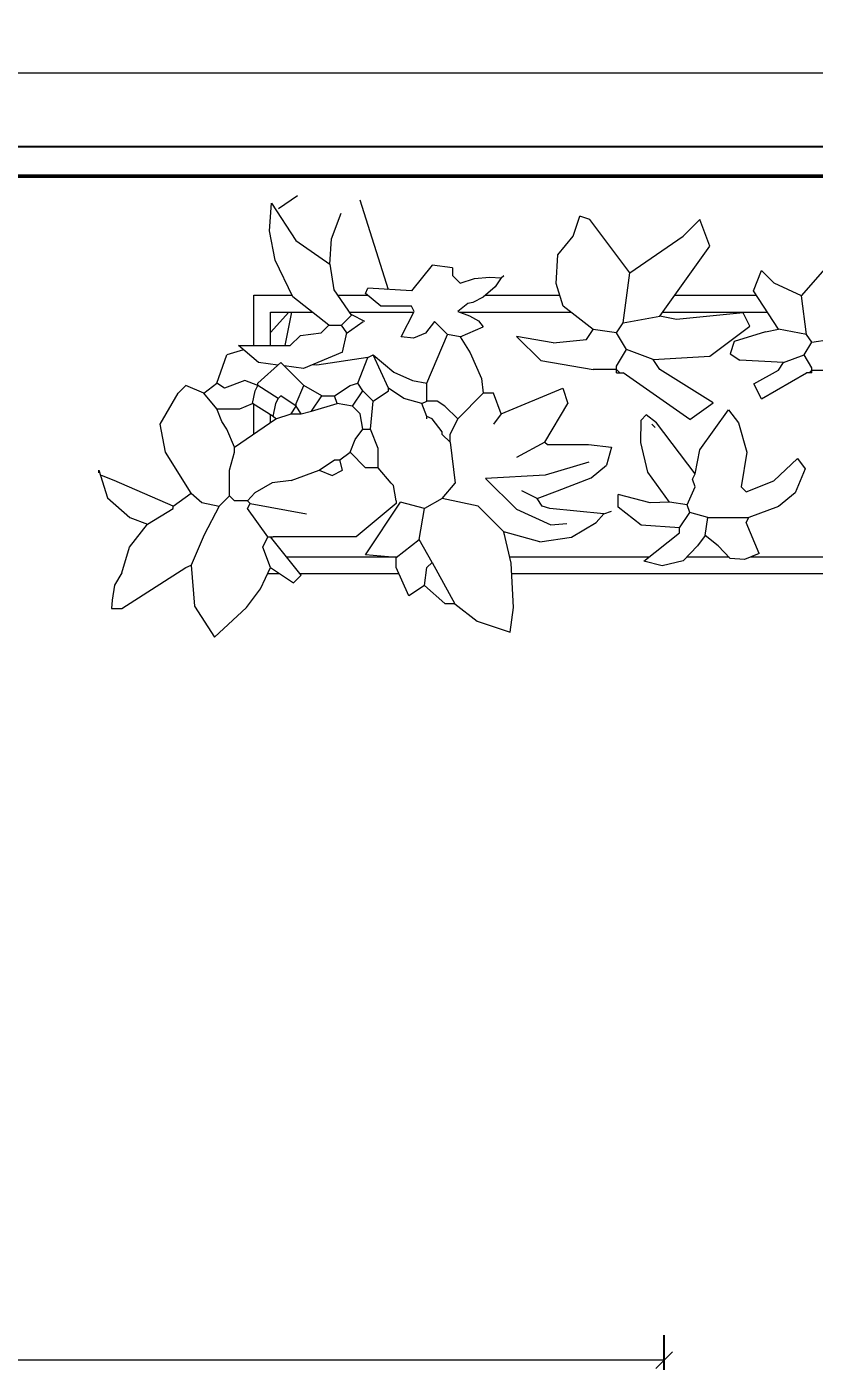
# Model space of a CAD drawing. Header units: inches. Extents: x -1721 to -596, y -6348 to -3031.
# Drawn here: x -880.614 to -878.738, y -3129.564 to -3126.383 of the extents above; entities that cross this region are included whole.
import ezdxf

# ---------------------------------------------------------------- set-up
doc = ezdxf.new("R2010")
doc.units = ezdxf.units.IN
doc.header["$MEASUREMENT"] = 0
doc.linetypes.add('$0$CENTRO2', pattern=[1.125, 0.75, -0.125, 0.125, -0.125])
for name, color, linetype, lineweight in [('$0$AA - perimetri giardino', 6, 'Continuous', 50), ('$0$AA- arredo', 8, 'Continuous', 18), ('$1$AA - linee quote', 3, 'Continuous', 13)]:
    doc.layers.add(name, color=color, linetype=linetype, lineweight=lineweight)
doc.styles.add('$4$E-ROMANS', font='romans.shx', dxfattribs={"width": 0.8})
doc.dimstyles.new('$0$E-0100_TICK_12', dxfattribs={"dimscale": 0.001, "dimtxt": 70, "dimasz": 40, "dimexe": 60, "dimexo": 40, "dimgap": 60, "dimtad": 4, "dimdec": 0, "dimlfac": 100, "dimzin": 0, "dimdsep": 46, "dimtxsty": '$4$E-ROMANS', "dimblk": 'OBLIQUE', "dimblk1": 'OBLIQUE', "dimblk2": 'OBLIQUE', "dimcen": 60, "dimclrd": 256, "dimclre": 256, "dimclrt": 256, "dimadec": 0, "dimazin": 0, "dimtfac": 1, "dimtdec": 0, "dimtmove": 1, "dimatfit": 3, "dimldrblk": '$0$_Open90', "dimfxl": 1, "dimtfill": 1, "dimtolj": 1, "dimtzin": 0, "dimlwd": -1, "dimarcsym": 0})

# ---------------------------------------------------------------- blocks, each defined once
blk = doc.blocks.new('_Oblique')
at = {"color": 0, "linetype": 'ByBlock', "lineweight": -2}
blk.add_line((-0.5, -0.5), (0.5, 0.5), dxfattribs=at)
blk = doc.blocks.new('*D1048')
at = {"layer": '$1$AA - linee quote', "linetype": 'Continuous', "lineweight": -2, "transparency": 16777216}
for p, q in [((-875.4607, -3126.67), (-881.9059, -3126.67)), ((-881.3907, -3135.74), (-881.9059, -3135.74))]:
    blk.add_line(p, q, dxfattribs=at)
at = {"layer": '$1$AA - linee quote', "transparency": 16777216}
blk.add_line((-881.8459, -3135.74), (-881.8459, -3126.67), dxfattribs=at)
at = {"layer": 'DEFPOINTS', "color": 0, "linetype": 'Continuous', "transparency": 16777216}
for p in [(-881.8459, -3126.67), (-875.4207, -3126.67), (-881.3507, -3135.74)]:
    blk.add_point(p, dxfattribs=at)
at = {"layer": '$1$AA - linee quote', "linetype": 'Continuous', "transparency": 16777216, "xscale": 0.04, "yscale": 0.04, "zscale": 0.04}
for p, rotation in [((-881.8459, -3126.67), 90), ((-881.8459, -3135.74), 270)]:
    blk.add_blockref('_Oblique', p, dxfattribs=dict(at, rotation=rotation))
at = {"layer": '$1$AA - linee quote', "linetype": 'Continuous', "transparency": 16777216, "insert": (-881.7509, -3131.205), "char_height": 0.07, "attachment_point": 5, "rotation": 90, "style": '$4$E-ROMANS', "bg_fill": 3, "box_fill_scale": 1.25, "bg_fill_color": 256, "bg_fill_true_color": 13158600, "bg_fill_transparency": 0}
blk.add_mtext('\\A1;907', dxfattribs=at)
blk = doc.blocks.new('$0$_Open90')
at = {"color": 0, "linetype": 'ByBlock', "lineweight": -2}
for p, q in [((-19.685, 19.685), (0, 0)), ((0, 0), (-39.37, 0)), ((0, 0), (-19.685, -19.685))]:
    blk.add_line(p, q, dxfattribs=at)
blk = doc.blocks.new('*D1049')
at = {"layer": '$1$AA - linee quote', "linetype": 'Continuous', "lineweight": -2, "transparency": 16777216}
for p, q in [((-875.3867, -3126.74), (-881.6947, -3126.74)), ((-881.3907, -3129.76), (-881.6947, -3129.76))]:
    blk.add_line(p, q, dxfattribs=at)
at = {"layer": '$1$AA - linee quote', "transparency": 16777216}
blk.add_line((-881.6347, -3129.76), (-881.6347, -3126.74), dxfattribs=at)
at = {"layer": 'DEFPOINTS', "color": 0, "linetype": 'Continuous', "transparency": 16777216}
for p in [(-881.6347, -3126.74), (-875.3467, -3126.74), (-881.3507, -3129.76)]:
    blk.add_point(p, dxfattribs=at)
at = {"layer": '$1$AA - linee quote', "linetype": 'Continuous', "transparency": 16777216, "xscale": 0.04, "yscale": 0.04, "zscale": 0.04}
for p, rotation in [((-881.6347, -3126.74), 90), ((-881.6347, -3129.76), 270)]:
    blk.add_blockref('_Oblique', p, dxfattribs=dict(at, rotation=rotation))
at = {"layer": '$1$AA - linee quote', "linetype": 'Continuous', "transparency": 16777216, "insert": (-881.5397, -3128.25), "char_height": 0.07, "attachment_point": 5, "rotation": 90, "style": '$4$E-ROMANS', "bg_fill": 3, "box_fill_scale": 1.25, "bg_fill_color": 256, "bg_fill_true_color": 13158600, "bg_fill_transparency": 0}
blk.add_mtext('\\A1;302', dxfattribs=at)
blk = doc.blocks.new('*D1073')
at = {"layer": '$1$AA - linee quote', "linetype": 'Continuous', "lineweight": -2, "transparency": 16777216}
for p, q in [((-880.6955, -3129.65), (-880.6955, -3129.5017)), ((-879.0955, -3129.65), (-879.0955, -3129.5017))]:
    blk.add_line(p, q, dxfattribs=at)
at = {"layer": '$1$AA - linee quote', "transparency": 16777216}
blk.add_line((-879.0955, -3129.5617), (-880.6955, -3129.5617), dxfattribs=at)
at = {"layer": 'DEFPOINTS', "color": 0, "linetype": 'Continuous', "transparency": 16777216}
for p in [(-880.6955, -3129.5617), (-880.6955, -3129.69), (-879.0955, -3129.69)]:
    blk.add_point(p, dxfattribs=at)
at = {"layer": '$1$AA - linee quote', "linetype": 'Continuous', "transparency": 16777216, "xscale": 0.04, "yscale": 0.04, "zscale": 0.04, "rotation": 180}
blk.add_blockref('_Oblique', (-880.6955, -3129.5617), dxfattribs=at)
at = {"layer": '$1$AA - linee quote', "linetype": 'Continuous', "transparency": 16777216, "xscale": 0.04, "yscale": 0.04, "zscale": 0.04}
blk.add_blockref('_Oblique', (-879.0955, -3129.5617), dxfattribs=at)
at = {"layer": '$1$AA - linee quote', "linetype": 'Continuous', "transparency": 16777216, "insert": (-879.8955, -3129.6567), "char_height": 0.07, "attachment_point": 5, "style": '$4$E-ROMANS', "bg_fill": 3, "box_fill_scale": 1.25, "bg_fill_color": 256, "bg_fill_true_color": 13158600, "bg_fill_transparency": 0}
blk.add_mtext('\\A1;160', dxfattribs=at)
blk = doc.blocks.new('*D1074')
at = {"layer": '$1$AA - linee quote', "linetype": 'Continuous', "lineweight": -2, "transparency": 16777216}
for p, q in [((-881.3507, -3129.65), (-881.3507, -3126.4332)), ((-875.3467, -3126.77), (-875.3467, -3126.4332))]:
    blk.add_line(p, q, dxfattribs=at)
at = {"layer": '$1$AA - linee quote', "transparency": 16777216}
blk.add_line((-881.3507, -3126.4932), (-875.3467, -3126.4932), dxfattribs=at)
at = {"layer": 'DEFPOINTS', "color": 0, "linetype": 'Continuous', "transparency": 16777216}
for p in [(-875.3467, -3126.4932), (-875.3467, -3126.81), (-881.3507, -3129.69)]:
    blk.add_point(p, dxfattribs=at)
at = {"layer": '$1$AA - linee quote', "linetype": 'Continuous', "transparency": 16777216, "xscale": 0.04, "yscale": 0.04, "zscale": 0.04, "rotation": 180}
blk.add_blockref('_Oblique', (-881.3507, -3126.4932), dxfattribs=at)
at = {"layer": '$1$AA - linee quote', "linetype": 'Continuous', "transparency": 16777216, "xscale": 0.04, "yscale": 0.04, "zscale": 0.04}
blk.add_blockref('_Oblique', (-875.3467, -3126.4932), dxfattribs=at)
at = {"layer": '$1$AA - linee quote', "linetype": 'Continuous', "transparency": 16777216, "insert": (-878.3487, -3126.5882), "char_height": 0.07, "attachment_point": 5, "style": '$4$E-ROMANS', "bg_fill": 3, "box_fill_scale": 1.25, "bg_fill_color": 256, "bg_fill_true_color": 13158600, "bg_fill_transparency": 0}
blk.add_mtext('\\A1;600', dxfattribs=at)
blk = doc.blocks.new('*D1076')
at = {"layer": '$1$AA - linee quote', "linetype": 'Continuous', "lineweight": -2, "transparency": 16777216}
for p, q in [((-881.4207, -3129.65), (-881.4207, -3126.2089)), ((-872.2807, -3126.63), (-872.2807, -3126.2089))]:
    blk.add_line(p, q, dxfattribs=at)
at = {"layer": '$1$AA - linee quote', "transparency": 16777216}
blk.add_line((-872.2807, -3126.2689), (-881.4207, -3126.2689), dxfattribs=at)
at = {"layer": 'DEFPOINTS', "color": 0, "linetype": 'Continuous', "transparency": 16777216}
for p in [(-881.4207, -3126.2689), (-872.2807, -3126.67), (-881.4207, -3129.69)]:
    blk.add_point(p, dxfattribs=at)
at = {"layer": '$1$AA - linee quote', "linetype": 'Continuous', "transparency": 16777216, "xscale": 0.04, "yscale": 0.04, "zscale": 0.04, "rotation": 180}
blk.add_blockref('_Oblique', (-881.4207, -3126.2689), dxfattribs=at)
at = {"layer": '$1$AA - linee quote', "linetype": 'Continuous', "transparency": 16777216, "xscale": 0.04, "yscale": 0.04, "zscale": 0.04}
blk.add_blockref('_Oblique', (-872.2807, -3126.2689), dxfattribs=at)
at = {"layer": '$1$AA - linee quote', "linetype": 'Continuous', "transparency": 16777216, "insert": (-876.8507, -3126.3639), "char_height": 0.07, "attachment_point": 5, "style": '$4$E-ROMANS', "bg_fill": 3, "box_fill_scale": 1.25, "bg_fill_color": 256, "bg_fill_true_color": 13158600, "bg_fill_transparency": 0}
blk.add_mtext('\\A1;914', dxfattribs=at)

msp = doc.modelspace()

# ---------------------------------------------------------------- linework, layer by layer
at = {"layer": '$0$AA - perimetri giardino'}
msp.add_line((-881.3507, -3126.74), (-875.4207, -3126.74), dxfattribs=at)
at = {"layer": '$0$AA- arredo'}
for p, q in [((-880.0356, -3126.8698), (-880.0312, -3126.8042)), ((-880.0312, -3126.8042), (-879.973, -3126.8933)), ((-880.0143, -3126.817), (-879.9696, -3126.7858)), ((-879.8209, -3126.7964), (-879.7531, -3127.0096)), ((-879.8879, -3126.8886), (-879.8656, -3126.8276)), ((-879.3121, -3126.8828), (-879.2962, -3126.8351)), ((-879.2724, -3126.8431), (-879.2962, -3126.8351)), ((-880.0222, -3126.9401), (-880.0356, -3126.8698)), ((-879.1771, -3126.9701), (-879.2724, -3126.8431)), ((-879.05, -3126.8828), (-879.0104, -3126.8431)), ((-878.9865, -3126.9066), (-879.0104, -3126.8431)), ((-879.973, -3126.8933), (-879.8924, -3126.9495)), ((-879.8924, -3126.9495), (-879.8879, -3126.8886)), ((-879.3492, -3126.9268), (-879.3121, -3126.8828)), ((-879.1771, -3126.9701), (-879.05, -3126.8828)), ((-878.7684, -3127.0251), (-878.6556, -3126.8951)), ((-879.3529, -3126.9956), (-879.3492, -3126.9268)), ((-879.1056, -3127.0734), (-878.9865, -3126.9066)), ((-879.9803, -3127.0275), (-880.0222, -3126.9401)), ((-879.8924, -3126.9495), (-879.8824, -3127.0105)), ((-879.6487, -3126.9518), (-879.6975, -3127.0129)), ((-879.5998, -3126.9579), (-879.6487, -3126.9518)), ((-879.5998, -3126.9579), (-879.5998, -3126.9762)), ((-878.8825, -3127.0133), (-878.8641, -3126.9644)), ((-878.8336, -3126.9949), (-878.8641, -3126.9644)), ((-879.5998, -3126.9762), (-879.5815, -3126.9946)), ((-879.5815, -3126.9946), (-879.5479, -3126.9835)), ((-879.5479, -3126.9835), (-879.512, -3126.98)), ((-879.512, -3126.98), (-879.4837, -3126.9823)), ((-879.4837, -3126.9823), (-879.4986, -3127.0035)), ((-879.4837, -3126.9823), (-879.4776, -3126.9762)), ((-879.3359, -3127.0495), (-879.3529, -3126.9956)), ((-879.193, -3127.0893), (-879.1771, -3126.9701)), ((-878.7684, -3127.0251), (-878.8336, -3126.9949)), ((-879.8948, -3127.0947), (-879.9803, -3127.0275)), ((-879.8824, -3127.0105), (-879.8409, -3127.0716)), ((-879.8075, -3127.019), (-879.8014, -3127.0068)), ((-879.7708, -3127.0495), (-879.8075, -3127.019)), ((-879.6975, -3127.0129), (-879.8014, -3127.0068)), ((-879.5266, -3127.0282), (-879.5513, -3127.0411)), ((-879.4986, -3127.0035), (-879.5266, -3127.0282)), ((-878.8234, -3127.1045), (-878.8825, -3127.0133)), ((-878.7562, -3127.1167), (-878.7684, -3127.0251)), ((-879.9898, -3127.0634), (-880.0336, -3127.1122)), ((-879.9985, -3127.1436), (-879.9825, -3127.0634)), ((-879.6975, -3127.0495), (-879.7708, -3127.0495)), ((-879.722, -3127.1228), (-879.6914, -3127.0618)), ((-879.6914, -3127.0618), (-879.6975, -3127.0495)), ((-879.5631, -3127.0434), (-879.5876, -3127.0618)), ((-879.5876, -3127.0618), (-879.5592, -3127.0729)), ((-879.5513, -3127.0411), (-879.5631, -3127.0434)), ((-879.2644, -3127.1051), (-879.3359, -3127.0495)), ((-879.9131, -3127.113), (-879.8948, -3127.0947)), ((-879.8948, -3127.0947), (-879.8643, -3127.0947)), ((-879.8398, -3127.0703), (-879.8643, -3127.0947)), ((-879.8521, -3127.113), (-879.8643, -3127.0947)), ((-879.8128, -3127.0869), (-879.8532, -3127.1151)), ((-879.8088, -3127.0858), (-879.8398, -3127.0703)), ((-879.6426, -3127.0862), (-879.6646, -3127.114)), ((-879.612, -3127.1167), (-879.6426, -3127.0862)), ((-879.5592, -3127.0729), (-879.5378, -3127.0846)), ((-879.5378, -3127.0846), (-879.5265, -3127.0984)), ((-879.2089, -3127.1131), (-879.193, -3127.0893)), ((-879.193, -3127.0893), (-879.1056, -3127.0734)), ((-879.0659, -3127.0813), (-879.1056, -3127.0734)), ((-878.9071, -3127.0654), (-879.0659, -3127.0813)), ((-878.8912, -3127.0972), (-878.9071, -3127.0654)), ((-879.9864, -3127.1436), (-879.962, -3127.1191)), ((-879.962, -3127.1191), (-879.9131, -3127.113)), ((-879.8623, -3127.1592), (-879.8521, -3127.113)), ((-879.6927, -3127.1258), (-879.722, -3127.1228)), ((-879.6646, -3127.114), (-879.6927, -3127.1258)), ((-879.6609, -3127.2328), (-879.612, -3127.1167)), ((-879.5815, -3127.1228), (-879.612, -3127.1167)), ((-879.5815, -3127.1228), (-879.5265, -3127.0984)), ((-879.5815, -3127.1228), (-879.558, -3127.161)), ((-879.4477, -3127.1216), (-879.3893, -3127.1789)), ((-879.3597, -3127.1369), (-879.4477, -3127.1216)), ((-879.2803, -3127.1289), (-879.2644, -3127.1051)), ((-879.2089, -3127.1131), (-879.2644, -3127.1051)), ((-879.185, -3127.1528), (-879.2089, -3127.1131)), ((-878.9865, -3127.1686), (-878.8912, -3127.0972)), ((-878.854, -3127.1106), (-878.9285, -3127.1338)), ((-878.854, -3127.1106), (-878.8234, -3127.1045)), ((-878.7562, -3127.1167), (-878.8234, -3127.1045)), ((-878.744, -3127.1351), (-878.7562, -3127.1167)), ((-880.0976, -3127.1538), (-880.1373, -3127.1656)), ((-880.1098, -3127.1436), (-879.9864, -3127.1436)), ((-880.0625, -3127.184), (-880.1096, -3127.1436)), ((-879.8623, -3127.1592), (-879.9551, -3127.198)), ((-879.3597, -3127.1369), (-879.2803, -3127.1289)), ((-879.2089, -3127.1925), (-879.185, -3127.1528)), ((-879.1215, -3127.1766), (-879.185, -3127.1528)), ((-878.9285, -3127.1338), (-878.9386, -3127.163)), ((-878.7623, -3127.1656), (-878.744, -3127.1351)), ((-878.744, -3127.1351), (-878.7013, -3127.1289)), ((-880.1617, -3127.2328), (-880.1373, -3127.1656)), ((-880.064, -3127.2328), (-880.009, -3127.1839)), ((-880.016, -3127.1901), (-880.0625, -3127.184)), ((-879.9541, -3127.2389), (-880.009, -3127.1839)), ((-879.9235, -3127.19), (-879.9339, -3127.1892)), ((-879.8014, -3127.1717), (-879.9235, -3127.19)), ((-879.8258, -3127.2328), (-879.8014, -3127.1717)), ((-879.8014, -3127.1717), (-879.7891, -3127.1656)), ((-879.7525, -3127.245), (-879.7891, -3127.1656)), ((-879.7891, -3127.1656), (-879.7398, -3127.2069)), ((-879.558, -3127.161), (-879.5311, -3127.2222)), ((-879.3893, -3127.1789), (-879.2644, -3127.2004)), ((-879.1215, -3127.1766), (-878.9865, -3127.1686)), ((-879.1056, -3127.2004), (-879.1215, -3127.1766)), ((-878.9386, -3127.163), (-878.915, -3127.1778)), ((-878.8112, -3127.1839), (-878.915, -3127.1778)), ((-878.8234, -3127.2022), (-878.8112, -3127.1839)), ((-878.8112, -3127.1839), (-878.7623, -3127.1656)), ((-878.744, -3127.1961), (-878.7623, -3127.1656)), ((-879.9551, -3127.198), (-880.0009, -3127.192)), ((-879.7398, -3127.2069), (-879.6949, -3127.2269)), ((-879.5311, -3127.2222), (-879.5265, -3127.2572)), ((-879.2089, -3127.2004), (-879.2644, -3127.2004)), ((-879.2089, -3127.2004), (-879.2089, -3127.1925)), ((-879.2009, -3127.2084), (-879.2089, -3127.2004)), ((-879.2089, -3127.2084), (-879.2089, -3127.2004)), ((-879.2089, -3127.2084), (-879.2009, -3127.2084)), ((-879.2009, -3127.2084), (-879.193, -3127.2084)), ((-879.0342, -3127.3195), (-879.193, -3127.2084)), ((-878.9786, -3127.2798), (-879.1056, -3127.2004)), ((-878.8819, -3127.2342), (-878.8234, -3127.2022)), ((-878.8638, -3127.2703), (-878.7562, -3127.2084)), ((-878.7501, -3127.2084), (-878.7562, -3127.2084)), ((-878.7501, -3127.2084), (-878.744, -3127.2022)), ((-878.744, -3127.2084), (-878.7501, -3127.2084)), ((-878.744, -3127.2022), (-878.744, -3127.1961)), ((-878.744, -3127.2022), (-878.7013, -3127.2022)), ((-878.744, -3127.2084), (-878.744, -3127.2022)), ((-880.2534, -3127.2572), (-880.235, -3127.2389)), ((-880.1923, -3127.2572), (-880.235, -3127.2389)), ((-880.1923, -3127.2572), (-880.1617, -3127.2328)), ((-880.1434, -3127.245), (-880.1617, -3127.2328)), ((-880.0945, -3127.2267), (-880.1434, -3127.245)), ((-880.064, -3127.2389), (-880.0945, -3127.2267)), ((-880.0762, -3127.2817), (-880.0701, -3127.2511)), ((-880.0701, -3127.2511), (-880.064, -3127.2389)), ((-880.064, -3127.2389), (-880.064, -3127.2328)), ((-880.0151, -3127.2694), (-880.064, -3127.2389)), ((-879.9724, -3127.2817), (-879.9541, -3127.2389)), ((-879.9113, -3127.2633), (-879.9541, -3127.2389)), ((-879.8808, -3127.2633), (-879.8441, -3127.2389)), ((-879.8441, -3127.2389), (-879.8258, -3127.2328)), ((-879.838, -3127.2878), (-879.8136, -3127.2511)), ((-879.8136, -3127.2511), (-879.8258, -3127.2328)), ((-879.7891, -3127.2755), (-879.8136, -3127.2511)), ((-879.7891, -3127.2755), (-879.7525, -3127.2511)), ((-879.7159, -3127.2694), (-879.7525, -3127.245)), ((-879.7525, -3127.2511), (-879.7525, -3127.245)), ((-879.6949, -3127.2269), (-879.6609, -3127.2328)), ((-879.6609, -3127.2755), (-879.6609, -3127.2328)), ((-879.4837, -3127.3061), (-879.3371, -3127.245)), ((-879.3371, -3127.245), (-879.3249, -3127.2817)), ((-878.8638, -3127.2703), (-878.8819, -3127.2342)), ((-880.2961, -3127.3305), (-880.2534, -3127.2572)), ((-880.1617, -3127.2939), (-880.1923, -3127.2572)), ((-880.1068, -3127.2939), (-880.0762, -3127.2817)), ((-880.0274, -3127.3122), (-880.0762, -3127.2817)), ((-880.0274, -3127.3122), (-880.0212, -3127.2817)), ((-880.0212, -3127.2817), (-880.0151, -3127.2694)), ((-880.009, -3127.2633), (-880.0151, -3127.2694)), ((-879.9724, -3127.2878), (-880.009, -3127.2633)), ((-879.9724, -3127.2878), (-879.9724, -3127.2817)), ((-879.9357, -3127.3), (-879.9113, -3127.2633)), ((-879.9357, -3127.3), (-879.8747, -3127.2817)), ((-879.9113, -3127.2633), (-879.8808, -3127.2633)), ((-879.8747, -3127.2817), (-879.8808, -3127.2633)), ((-879.838, -3127.2878), (-879.8747, -3127.2817)), ((-879.7953, -3127.3427), (-879.7891, -3127.2755)), ((-879.6731, -3127.2817), (-879.7159, -3127.2694)), ((-879.6731, -3127.2817), (-879.6609, -3127.2755)), ((-879.6609, -3127.3122), (-879.6731, -3127.2817)), ((-879.6364, -3127.2755), (-879.6609, -3127.2755)), ((-879.6181, -3127.2878), (-879.6364, -3127.2755)), ((-879.5876, -3127.3183), (-879.5265, -3127.2572)), ((-879.5021, -3127.2572), (-879.5265, -3127.2572)), ((-879.4837, -3127.3061), (-879.5021, -3127.2572)), ((-879.3799, -3127.3733), (-879.3249, -3127.2817)), ((-879.0342, -3127.3195), (-878.9786, -3127.2798)), ((-880.1495, -3127.3244), (-880.1617, -3127.2939)), ((-880.1617, -3127.2939), (-880.1068, -3127.2939)), ((-880.119, -3127.3855), (-880.0212, -3127.3183)), ((-880.0212, -3127.3183), (-880.0274, -3127.3122)), ((-880.0212, -3127.3183), (-879.9846, -3127.3061)), ((-879.9846, -3127.3061), (-879.9724, -3127.2878)), ((-879.9846, -3127.3061), (-879.9602, -3127.3061)), ((-879.9602, -3127.3061), (-879.9724, -3127.2878)), ((-879.9602, -3127.3061), (-879.9357, -3127.3)), ((-879.8197, -3127.3061), (-879.838, -3127.2878)), ((-879.8136, -3127.3427), (-879.8197, -3127.3061)), ((-879.6487, -3127.3183), (-879.6609, -3127.3122)), ((-879.6609, -3127.3183), (-879.6609, -3127.3122)), ((-879.6242, -3127.3488), (-879.6487, -3127.3183)), ((-879.5876, -3127.3183), (-879.6181, -3127.2878)), ((-879.6059, -3127.355), (-879.5876, -3127.3183)), ((-879.4837, -3127.3061), (-879.5021, -3127.3305)), ((-879.1504, -3127.3211), (-879.1382, -3127.3088)), ((-879.1138, -3127.3272), (-879.1382, -3127.3088)), ((-879.0109, -3127.3919), (-878.9427, -3127.2966)), ((-878.9427, -3127.2966), (-878.9183, -3127.3272)), ((-880.2839, -3127.3977), (-880.2961, -3127.3305)), ((-880.1373, -3127.3427), (-880.1495, -3127.3244)), ((-880.119, -3127.3855), (-880.1373, -3127.3427)), ((-879.8319, -3127.3672), (-879.8136, -3127.3427)), ((-879.8136, -3127.3427), (-879.7953, -3127.3427)), ((-879.7768, -3127.3885), (-879.7953, -3127.3427)), ((-879.6242, -3127.355), (-879.6242, -3127.3488)), ((-879.1511, -3127.3743), (-879.1504, -3127.3211)), ((-879.117, -3127.339), (-879.1249, -3127.3311)), ((-879.0221, -3127.4493), (-879.1138, -3127.3272)), ((-878.9183, -3127.3272), (-878.8987, -3127.3978)), ((-879.8441, -3127.3977), (-879.8319, -3127.3672)), ((-879.6059, -3127.3733), (-879.6242, -3127.355)), ((-879.6059, -3127.3733), (-879.6059, -3127.355)), ((-879.6059, -3127.3733), (-879.5937, -3127.471)), ((-879.3799, -3127.3733), (-879.4471, -3127.4099)), ((-879.3799, -3127.3733), (-879.3738, -3127.3794)), ((-879.3738, -3127.3794), (-879.2761, -3127.3794)), ((-879.2761, -3127.3794), (-879.2211, -3127.3855)), ((-879.1343, -3127.4448), (-879.1511, -3127.3743)), ((-880.2228, -3127.4954), (-880.2839, -3127.3977)), ((-880.1312, -3127.4405), (-880.119, -3127.3977)), ((-880.119, -3127.3977), (-880.119, -3127.3855)), ((-879.8686, -3127.416), (-879.8441, -3127.3977)), ((-879.8075, -3127.4344), (-879.8441, -3127.3977)), ((-879.7769, -3127.4344), (-879.7768, -3127.3885)), ((-879.2211, -3127.3855), (-879.2333, -3127.4283)), ((-879.0221, -3127.4493), (-879.0109, -3127.3919)), ((-878.8987, -3127.3978), (-878.9122, -3127.4799)), ((-878.8342, -3127.4654), (-878.7778, -3127.4127)), ((-878.7778, -3127.4127), (-878.7595, -3127.4371)), ((-880.4427, -3127.4405), (-880.422, -3127.506)), ((-880.4427, -3127.4466), (-880.4427, -3127.4405)), ((-880.1312, -3127.5016), (-880.1312, -3127.4405)), ((-879.9846, -3127.4649), (-879.9174, -3127.4405)), ((-879.9174, -3127.4405), (-879.8808, -3127.416)), ((-879.9174, -3127.4405), (-879.8869, -3127.4527)), ((-879.8869, -3127.4527), (-879.8624, -3127.4405)), ((-879.8808, -3127.416), (-879.8686, -3127.416)), ((-879.8624, -3127.4405), (-879.8686, -3127.416)), ((-879.7769, -3127.4344), (-879.8075, -3127.4344)), ((-879.7464, -3127.471), (-879.7769, -3127.4344)), ((-879.275, -3127.4213), (-879.3794, -3127.4525)), ((-879.2699, -3127.4588), (-879.2333, -3127.4283)), ((-879.0832, -3127.5165), (-879.1343, -3127.4448)), ((-878.7595, -3127.4371), (-878.7837, -3127.4947)), ((-880.4061, -3127.4649), (-880.4366, -3127.4527)), ((-880.2656, -3127.526), (-880.4061, -3127.4649)), ((-880.0293, -3127.4707), (-880.0713, -3127.4943)), ((-879.9846, -3127.4649), (-880.0293, -3127.4707)), ((-879.7403, -3127.4771), (-879.7464, -3127.471)), ((-879.7342, -3127.5138), (-879.7403, -3127.4771)), ((-879.6242, -3127.5077), (-879.5937, -3127.471)), ((-879.3794, -3127.4525), (-879.5211, -3127.4603)), ((-879.5211, -3127.4603), (-879.4478, -3127.5332)), ((-879.3494, -3127.4893), (-879.2699, -3127.4588)), ((-879.0282, -3127.4616), (-879.0221, -3127.4493)), ((-879.0221, -3127.4799), (-879.0282, -3127.4616)), ((-878.9, -3127.4921), (-878.8342, -3127.4654)), ((-880.422, -3127.506), (-880.3687, -3127.553)), ((-880.2656, -3127.526), (-880.2228, -3127.4954)), ((-880.2228, -3127.4954), (-880.1976, -3127.5178)), ((-880.1556, -3127.526), (-880.1312, -3127.5016)), ((-880.119, -3127.5138), (-880.1312, -3127.5016)), ((-880.0713, -3127.4943), (-880.0884, -3127.5138)), ((-879.6242, -3127.5077), (-879.667, -3127.5321)), ((-879.5387, -3127.526), (-879.6242, -3127.5077)), ((-879.3982, -3127.5077), (-879.4349, -3127.4893)), ((-879.3982, -3127.5077), (-879.3494, -3127.4893)), ((-879.386, -3127.526), (-879.3982, -3127.5077)), ((-879.1287, -3127.5183), (-879.2054, -3127.4982)), ((-879.2054, -3127.5287), (-879.2054, -3127.4982)), ((-879.0405, -3127.5226), (-879.0221, -3127.4799)), ((-878.9, -3127.4921), (-878.9122, -3127.4799)), ((-878.7837, -3127.4947), (-878.823, -3127.5271)), ((-880.3267, -3127.5687), (-880.2656, -3127.5321)), ((-880.2656, -3127.5321), (-880.2656, -3127.526)), ((-880.1976, -3127.5178), (-880.1556, -3127.526)), ((-880.1556, -3127.526), (-880.192, -3127.5942)), ((-880.0884, -3127.5138), (-880.119, -3127.5138)), ((-880.0823, -3127.5199), (-880.0884, -3127.5138)), ((-880.0884, -3127.5321), (-880.0823, -3127.5199)), ((-880.0396, -3127.5993), (-880.0884, -3127.5321)), ((-880.0823, -3127.5199), (-879.948, -3127.5443)), ((-879.7342, -3127.5199), (-879.8295, -3127.5993)), ((-879.8075, -3127.642), (-879.7238, -3127.5166)), ((-879.7342, -3127.5138), (-879.7342, -3127.5199)), ((-879.667, -3127.5321), (-879.7238, -3127.5166)), ((-879.6792, -3127.6054), (-879.667, -3127.5321)), ((-879.4776, -3127.5871), (-879.5387, -3127.526)), ((-879.4478, -3127.5332), (-879.3657, -3127.571)), ((-879.3677, -3127.5321), (-879.386, -3127.526)), ((-879.2394, -3127.5443), (-879.3677, -3127.5321)), ((-879.2394, -3127.5443), (-879.2211, -3127.5382)), ((-879.1504, -3127.5715), (-879.2054, -3127.5287)), ((-879.0832, -3127.5165), (-879.1287, -3127.5183)), ((-879.0405, -3127.5226), (-879.0832, -3127.5165)), ((-879.0588, -3127.5776), (-879.0344, -3127.541)), ((-879.0344, -3127.541), (-879.0405, -3127.5226)), ((-878.9916, -3127.5532), (-879.0344, -3127.541)), ((-878.823, -3127.5271), (-878.8939, -3127.5532)), ((-880.3694, -3127.6237), (-880.3267, -3127.5687)), ((-880.3687, -3127.553), (-880.3267, -3127.5687)), ((-879.3657, -3127.571), (-879.3272, -3127.5671)), ((-879.3168, -3127.6), (-879.2579, -3127.5648)), ((-879.2579, -3127.5648), (-879.2394, -3127.5443)), ((-879.0588, -3127.5776), (-879.1504, -3127.5715)), ((-878.9977, -3127.5959), (-878.9916, -3127.5532)), ((-878.9916, -3127.5532), (-878.8939, -3127.5532)), ((-878.9, -3127.5654), (-878.8939, -3127.5532)), ((-878.8694, -3127.6387), (-878.9, -3127.5654)), ((-880.192, -3127.5942), (-880.2228, -3127.6665)), ((-880.0518, -3127.6237), (-880.0396, -3127.5993)), ((-880.0396, -3127.5993), (-880.0335, -3127.5993)), ((-879.9602, -3127.6909), (-880.0335, -3127.5993)), ((-880.0335, -3127.5993), (-880.0274, -3127.5993)), ((-879.8295, -3127.5993), (-880.0274, -3127.5993)), ((-879.4599, -3127.6617), (-879.4776, -3127.5871)), ((-879.3921, -3127.6115), (-879.4776, -3127.5871)), ((-879.4776, -3127.5871), (-879.4776, -3127.5932)), ((-879.3921, -3127.6115), (-879.3168, -3127.6)), ((-879.1443, -3127.657), (-879.0588, -3127.5898)), ((-879.0588, -3127.5898), (-879.0588, -3127.5776)), ((-878.9977, -3127.5959), (-879.016, -3127.6204)), ((-878.9672, -3127.6204), (-878.9977, -3127.5959)), ((-880.3877, -3127.6848), (-880.3694, -3127.6237)), ((-880.0335, -3127.6726), (-880.0518, -3127.6237)), ((-879.7342, -3127.6482), (-879.6792, -3127.6054)), ((-879.6487, -3127.6604), (-879.6792, -3127.6054)), ((-879.016, -3127.6204), (-879.0502, -3127.6564)), ((-878.938, -3127.6505), (-878.9672, -3127.6204)), ((-880.235, -3127.6726), (-880.2228, -3127.6665)), ((-880.2228, -3127.6665), (-880.2144, -3127.7646)), ((-879.7342, -3127.6482), (-879.8075, -3127.642)), ((-879.7342, -3127.6726), (-879.7342, -3127.6482)), ((-879.6609, -3127.6726), (-879.6487, -3127.6604)), ((-879.6487, -3127.6604), (-879.5945, -3127.7587)), ((-879.4543, -3127.7675), (-879.4599, -3127.6617)), ((-879.1007, -3127.6681), (-879.1443, -3127.657)), ((-879.0502, -3127.6564), (-879.1007, -3127.6681)), ((-878.9043, -3127.6534), (-878.938, -3127.6505)), ((-878.8694, -3127.6387), (-878.9043, -3127.6534)), ((-880.3877, -3127.6848), (-880.4051, -3127.7146)), ((-880.3877, -3127.7703), (-880.235, -3127.6726)), ((-880.0573, -3127.7235), (-880.0335, -3127.6726)), ((-880.0335, -3127.6726), (-879.9785, -3127.7092)), ((-879.9785, -3127.7092), (-879.9602, -3127.6909)), ((-879.7036, -3127.7398), (-879.7342, -3127.6726)), ((-879.667, -3127.7153), (-879.6609, -3127.6726)), ((-880.4051, -3127.7146), (-880.4107, -3127.7499)), ((-880.091, -3127.7675), (-880.0573, -3127.7235)), ((-879.667, -3127.7153), (-879.7036, -3127.7398)), ((-879.667, -3127.7153), (-879.6181, -3127.7581)), ((-880.4107, -3127.7499), (-880.4122, -3127.7703)), ((-879.6181, -3127.7581), (-879.5937, -3127.7581)), ((-879.5945, -3127.7587), (-879.5412, -3127.7999)), ((-880.4122, -3127.7703), (-880.3877, -3127.7703)), ((-880.2144, -3127.7646), (-880.1667, -3127.8381)), ((-880.1667, -3127.8381), (-880.091, -3127.7675)), ((-879.4627, -3127.8263), (-879.4543, -3127.7675)), ((-879.5412, -3127.7999), (-879.4627, -3127.8263))]:
    msp.add_line(p, q, dxfattribs=at)
for points in [[(-880.0733, -3127.1436), (-880.0733, -3127.0236), (-879.9822, -3127.0236)], [(-879.8735, -3127.0236), (-879.8019, -3127.0236)], [(-879.5214, -3127.0236), (-879.344, -3127.0236)], [(-879.0701, -3127.0236), (-878.8758, -3127.0236)], [(-880.0336, -3127.1436), (-880.0336, -3127.0634), (-879.9347, -3127.0634)], [(-879.8465, -3127.0634), (-879.6922, -3127.0634)], [(-879.5835, -3127.0634), (-879.3181, -3127.0634)], [(-879.0985, -3127.0634), (-878.8501, -3127.0634)], [(-880.0733, -3127.3541), (-880.0733, -3127.2835)], [(-880.0336, -3127.3268), (-880.0336, -3127.3083)], [(-879.7336, -3127.6477), (-879.9947, -3127.6477)], [(-879.1325, -3127.6477), (-879.4632, -3127.6477)], [(-878.9407, -3127.6477), (-879.042, -3127.6477)], [(-878.4897, -3127.6477), (-878.8908, -3127.6477)], [(-880.0112, -3127.6874), (-880.0404, -3127.6874)], [(-879.7274, -3127.6874), (-879.963, -3127.6874)], [(-878.4944, -3127.6874), (-879.4585, -3127.6874)]]:
    msp.add_lwpolyline(points, dxfattribs=at)
for centre, start, end in [((-879.8623, -3127.1592), 292.4667, 347.1957), ((-879.8295, -3127.5993), 270.353, 310.156)]:
    msp.add_arc(centre, 0.000000764, start, end, dxfattribs=at)
at = {"layer": '$1$AA - linee quote', "linetype": '$0$CENTRO2', "ltscale": 0.5}
msp.add_line((-883.0507, -3126.74), (-870.5807, -3126.74), dxfattribs=at)

# ---------------------------------------------------------------- dimensions: what is measured, and where the dimension line sits
at = {"layer": '$1$AA - linee quote', "linetype": 'Continuous'}
dim = msp.add_linear_dim(base=(-880.6955, -3129.5617), p1=(-879.0955, -3129.69), p2=(-880.6955, -3129.69), dimstyle='$0$E-0100_TICK_12', dxfattribs=at)
dim.commit()
dim.dimension.update_dxf_attribs({"geometry": '*D1073', "text_midpoint": (-879.8955, -3129.6567)})

# ---------------------------------------------------------------- next in the draw order: dimensions: what is measured, and where the dimension line sits
dim = msp.add_linear_dim(base=(-875.3467, -3126.4932), p1=(-881.3507, -3129.69), p2=(-875.3467, -3126.81), dimstyle='$0$E-0100_TICK_12', dxfattribs=at)
dim.commit()
dim.dimension.update_dxf_attribs({"geometry": '*D1074', "text_midpoint": (-878.3487, -3126.5882)})

# ---------------------------------------------------------------- next in the draw order: dimensions: what is measured, and where the dimension line sits
dim = msp.add_linear_dim(base=(-881.4207, -3126.2689), p1=(-872.2807, -3126.67), p2=(-881.4207, -3129.69), dimstyle='$0$E-0100_TICK_12', dxfattribs=at)
dim.commit()
dim.dimension.update_dxf_attribs({"geometry": '*D1076', "text_midpoint": (-876.8507, -3126.3639)})

# ---------------------------------------------------------------- next in the draw order: dimensions: what is measured, and where the dimension line sits
dim = msp.add_linear_dim(base=(-881.8459, -3126.67), p1=(-881.3507, -3135.74), p2=(-875.4207, -3126.67), angle=90, dimstyle='$0$E-0100_TICK_12', dxfattribs=at)
dim.commit()
dim.dimension.update_dxf_attribs({"geometry": '*D1048', "text_midpoint": (-881.7509, -3131.205)})

# ---------------------------------------------------------------- next in the draw order: dimensions: what is measured, and where the dimension line sits
dim = msp.add_linear_dim(base=(-881.6347, -3126.74), p1=(-881.3507, -3129.76), p2=(-875.3467, -3126.74), angle=90, dimstyle='$0$E-0100_TICK_12', dxfattribs=at)
dim.commit()
dim.dimension.update_dxf_attribs({"geometry": '*D1049', "text_midpoint": (-881.5397, -3128.25)})

doc.saveas('drawing.dxf')
